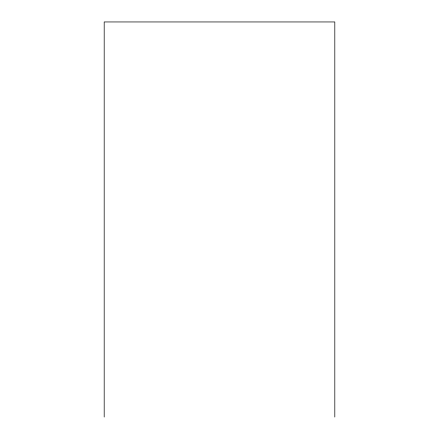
<?xml version="1.0" encoding="UTF-8"?>
<svg xmlns="http://www.w3.org/2000/svg" width="439" height="439" viewBox="0 0 439 439"><rect width="100%" height="100%" fill="white"/><g stroke="black" fill="none" stroke-linecap="round" stroke-linejoin="round"><path stroke-width="0.66" d="M334.809 417.05L334.809 21.95L104.191 21.95L104.191 417.05"/></g></svg>
